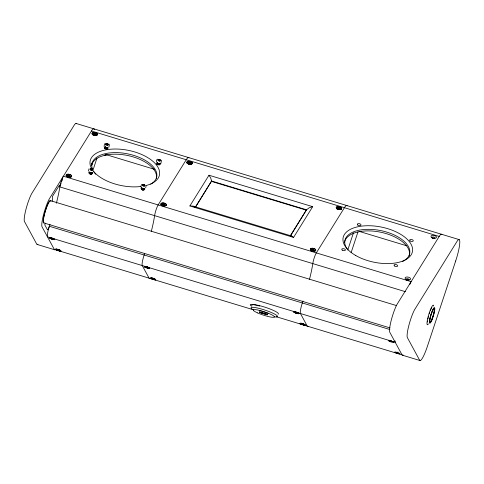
<?xml version="1.0" encoding="UTF-8"?>
<svg xmlns="http://www.w3.org/2000/svg" width="484" height="484" viewBox="0 0 484 484"><rect width="100%" height="100%" fill="white"/><g stroke="black" fill="none" stroke-linecap="round" stroke-linejoin="round"><path stroke-width="0.73" d="M95.009 135.332C95.542 135.653 94.876 134.183 94.943 135.332M163.955 205.712L163.846 205.367L164.312 205.573M190.273 163.949C189.419 162.854 189.504 164.506 190.248 163.907M68.855 176.896C69.224 177.168 68.71 175.958 69.121 177.017M313.354 251.033L313.148 250.857M88.457 171.154L88.965 168.831M147.832 267.682L145.908 267.126L147.735 267.688M67.718 176.049L67.53 176.206A1.107 0.563 11.4 0 1 67.439 176.327L67.33 176.472M93.878 134.594L93.448 134.522A1.107 0.563 11.4 0 1 93.352 134.661L93.412 134.8M188.264 163.187L188.827 163.362L188.409 163.187A1.694 0.859 11.4 0 1 188.337 163.423L188.27 163.513M337.469 208.852L337.729 208.719A1.694 0.859 11.4 0 0 337.802 208.483L338.225 208.628L337.644 208.568A1.107 0.563 11.4 0 1 337.548 208.689L337.463 208.755M89.728 172.486L89.788 172.032M105.252 147.203C103.848 147.886 107.442 149.701 107.539 147.795M157.348 164.36L157.494 163.961M107.611 147.808C106.68 149.181 105.088 147.336 104.871 147.723C104.937 148.788 107.442 149.175 107.236 147.868M144.002 188.917L143.427 189.553M107.593 147.922C106.238 149.925 104.042 146.567 105.155 148.618M152.551 278.929L153.035 279.105L152.666 279.014M60.681 185.287L60.784 184.682M66.447 175.674L67.409 175.752L66.502 175.771M310.734 249.599L311.611 249.78L310.728 249.611M91.821 173.986L91.7 172.504M159.684 164.79L159.714 164.627A1.863 0.944 11.4 0 0 159.817 163.296M66.641 175.631L66.98 175.777M67.464 176.491L67.621 176.357A1.694 0.859 11.4 0 0 67.687 176.134L68.117 176.285L67.675 176.013M68.069 176.309C73.193 176.049 64.989 174.083 69.061 176.388M68.885 176.267L69.097 175.232M69.043 176.636L69.454 176.92M70.053 176.926C69.049 175.746 70.918 177.053 69.926 176.466M70.543 176.733L70.7 176.781M93.188 134.044L92.505 134.038L93.116 133.971M93.376 134.824L93.533 134.673A1.694 0.859 11.4 0 0 93.606 134.437L93.606 134.437M93.745 134.679L94.029 133.53L95.705 134.038L94.676 134.57L93.739 133.989L94.029 133.53M94.973 134.709L95.009 133.548M94.955 134.951L95.021 135.145M95.923 135.187L95.663 134.709L96.643 135.072M95.989 135.03L96.552 135.084M90.369 169.878L90.847 169.709L91.052 168.686A1.343 0.684 11.4 0 1 92.632 169.793C91.603 170.979 88.808 169.14 91.052 168.686L92.323 169.073L92.632 169.793A1.343 0.684 11.4 0 1 90.399 169.739A1.343 0.684 11.4 0 1 91.052 168.686M92.323 169.073L92.117 170.096L90.847 169.709M105.464 144.988L105.669 143.972L106.625 143.633A1.343 0.684 11.4 0 1 108.204 144.74L106.577 145.031L105.669 143.972M105.942 144.825L106.426 144.655L106.625 143.633L107.896 144.02L108.204 144.74A1.343 0.684 11.4 0 1 105.972 144.686A1.343 0.684 11.4 0 1 106.625 143.633M107.847 145.4L107.896 144.02M140.747 186.951L141.522 184.404M142.659 185.729L143.137 185.566L143.343 184.543A1.343 0.684 11.4 0 1 144.916 185.644C143.887 186.836 141.092 184.991 143.343 184.543L144.613 184.924L144.916 185.644A1.343 0.684 11.4 0 1 142.689 185.596A1.343 0.684 11.4 0 1 143.343 184.543M144.613 184.924L144.407 185.947L143.137 185.566M145.684 187.889L146.077 185.923M158.232 160.676L158.71 160.513L158.915 159.49A1.343 0.684 11.4 0 1 160.494 160.591C159.466 161.783 156.671 159.938 158.915 159.49L160.186 159.877L160.494 160.591A1.343 0.684 11.4 0 1 158.262 160.543A1.343 0.684 11.4 0 1 158.915 159.49M160.186 159.877L159.98 160.894L158.71 160.513M161.922 204.532L161.499 204.381M162.358 205.18L162.418 205.101A1.694 0.859 11.4 0 0 162.497 204.865L162.836 205.065L162.334 204.95A1.107 0.563 11.4 0 1 162.237 205.083L162.237 205.071A1.107 0.563 11.4 0 0 162.34 204.938M162.709 204.992C162.34 202.633 166.163 205.168 163.441 205.01M164.294 205.44L163.689 205.01L163.894 203.976M163.81 205.73L163.701 205.234L164.348 205.615M165.48 205.446C163.979 204.478 164.887 206.166 165.522 205.512M164.723 205.216L165.092 205.385L164.705 205.113M187.248 162.63L187.986 162.805L187.356 162.697M188.27 163.175L188.246 163.271A1.107 0.563 11.4 0 1 188.155 163.386L188.27 163.501M188.621 163.308C188.978 160.694 192.142 164.233 188.585 163.368M189.813 162.297C190.454 163.985 187.901 163.15 188.827 162.273M189.819 163.901L189.837 164.076M190.92 163.997L190.502 163.435L191.386 163.852M190.853 163.84L190.557 163.441M190.853 163.852L191.144 163.749L190.642 163.531L191.005 163.689M310.897 249.665L311.176 249.823M312.101 250.288C312.464 247.705 315.78 250.984 312.029 250.403M312.259 250.27L311.732 250.252A1.107 0.563 11.4 0 1 311.635 250.367L311.533 250.512M312.265 250.367L311.89 250.167A1.694 0.859 11.4 0 1 311.811 250.416L311.696 250.524M313.257 250.434L313.293 249.278M313.329 250.96L313.239 250.664L313.735 250.972M313.705 250.978L313.069 250.543L313.293 251.063M313.983 250.416C314.17 251.692 315.659 250.252 313.947 250.512M314.043 250.422L314.485 250.682L314.122 250.512M314.382 250.978L313.977 250.555M338.969 208.919L339.272 209.354M339.169 208.749C340.349 206.843 336.695 207.793 338.631 208.519C339.635 208.985 340.276 208.041 339.205 207.594M340.077 208.767L340.191 209.306M340.034 208.828L340.651 209.112M91.833 173.938L91.863 172.673M159.696 164.742L159.448 164.064L157.518 163.689L157.53 162.854L157.167 163.653L158.074 164.451M105.282 147.287L105.258 146.961M187.895 162.945L187.961 162.636L187.368 162.83M337.511 208.162L336.646 207.932M152.121 278.736L151.329 278.572M301.169 324.02L301.496 324.008M336.816 207.987L337.384 208.072L336.749 208.011M141.715 187.986A1.361 0.69 11.4 0 0 142.907 188.911A1.361 0.69 11.4 0 0 144.383 188.53C144.28 190.436 140.584 189.232 141.939 188.022M50.015 224.31L49.368 226.27A9.305 1.494 -73.1 0 0 47.468 236.821L395.21 342.261A9.305 1.494 -73.1 0 1 395.053 340.899M50.39 238.37L50.899 238.467M51.988 238.921L51.582 238.775L52.006 238.939M52.95 239.205L53.591 239.471M52.998 239.229L53.349 239.447M53.488 239.241L54.323 239.501M57.3 249.968L56.598 249.804L56.924 249.817M56.797 249.823L57.281 250.022M57.85 250.367L58.11 250.325M59.496 250.887L59.205 250.664L59.798 250.906L59 250.573L59.556 250.893M59.78 250.73L60.234 250.99M60.319 250.996L59.786 250.712L60.615 250.978M91.639 164.385L92.347 162.249M91.603 165.461L92.547 162.612M93.152 169.684L96.921 158.165M144.577 253.701L144.147 255.007A9.305 1.494 -73.1 0 0 142.592 260.701L142.393 261.711A9.305 1.494 -73.1 0 0 142.248 265.559L149.084 278.155A18.61 2.995 -73.1 0 0 149.792 278.506M145.672 267.307L145.139 267.059M147.626 267.888L148.122 268.209M147.941 268.124L148.334 268.209M148.219 268.154L147.644 267.912M148.866 268.293L148.285 268.015L149.187 268.269M149.048 268.269L148.352 268.009L148.782 268.16M151.976 278.705L151.401 278.548L152.097 278.711M153.833 279.322L154.584 279.649L153.779 279.335M154.148 279.558L154.584 279.631M154.408 279.383L155.255 279.704M154.499 279.401L154.977 279.649M154.577 279.474L155.412 279.722M154.584 279.456L154.989 279.595M155.37 279.692L154.868 279.613M295.143 312.507L294.587 312.416L295.071 312.61M294.587 312.428L295.034 312.464A2.735 0.423 18.3 0 0 295.99 312.888M295.772 312.833L296.202 312.985M296.976 313.19L297.539 313.511M297.793 313.505L297.394 313.39M297.472 313.432L297.194 313.275M298.253 313.559L297.593 313.287M298.168 313.475L297.775 313.323L298.598 313.59L297.636 313.251M298.561 313.559L298.053 313.481M302.978 301.012L302.331 302.972A9.305 1.494 -73.1 0 0 300.776 308.659L300.576 309.675A9.305 1.494 -73.1 0 0 300.431 313.523L307.267 326.113A18.61 2.995 -73.1 0 0 308.066 326.434M302.312 324.371L301.901 324.189A2.735 0.423 18.3 0 1 301.55 324.074L300.655 323.796L301.175 324.002M303.196 324.619L304 324.933L303.401 324.71M303.662 324.921L303.19 324.637L303.692 324.933M303.783 324.71L304.648 325M304.261 324.915L304.726 324.994L304.025 324.758L304.382 324.891M347.772 250.004L353.471 232.804M351.124 252.6L358.009 231.812M89.425 172.129A1.361 0.69 11.4 0 0 90.792 173.084A1.361 0.69 11.4 0 0 92.093 172.498C92.123 173.683 89.123 173.453 89.77 172.377M144.383 188.506C143.984 191.132 140.572 187.375 141.866 189.522M157.288 162.933A1.361 0.69 11.4 0 0 158.655 163.888A1.361 0.69 11.4 0 0 159.956 163.296L159.762 164.137L159.006 164.499M106.728 149.018L107.194 148.34M108.858 147.281L109.366 144.964L108.979 144.057M144.002 189.056L143.524 189.456M162.914 203.952L162.715 204.538L163.677 205.022M312.307 249.254L312.107 249.841L313.075 250.319M89.667 172.262C88.469 172.576 91.978 174.186 92.099 172.655M142.006 188.016L142.018 188.343M45.55 223.166L44.734 224.77L47.426 229.718A4.652 0.75 -73.1 0 0 49.368 226.27L389.874 329.519M70.718 176.769L69.968 176.394M159.478 164.251L159.526 163.719M141.957 188.312L142.701 189.141L144.069 188.718L142.58 189.032L141.788 188.603L141.782 188.058M159.563 163.308C160.888 164.862 156.471 164.784 157.354 163.344C157.258 163.864 159.647 164.832 159.635 163.392M157.004 164.348L157.639 163.997M93.914 128.859A18.61 2.995 -73.1 0 0 91.881 130.335L49.223 199.015A16.287 2.62 -73.1 0 0 43.481 214.896A16.287 2.62 -73.1 0 0 42.066 226.875L54.305 249.411L253.096 309.687M189.879 205.96L208.985 175.226L312.682 206.668L293.576 237.408L189.879 205.96L193.074 206.148L291.652 236.035L293.576 237.408M195.106 207.545L211.599 181.022L210.655 177.864L208.985 175.226M195.421 207.309L211.599 181.022L306.511 209.802L309.234 207.757L312.682 206.668M290.412 235.696L306.511 209.802L290.333 236.089M441.892 234.589A18.61 2.995 -73.1 0 0 439.623 235.775L396.965 304.454A16.281 2.62 -73.1 0 0 391.223 320.335A16.281 2.62 -73.1 0 0 389.808 332.314L402.047 354.857A18.61 2.995 -73.1 0 0 403.142 355.002M157.022 164.282L157.427 163.985M91.615 173.665L91.24 173.968M338.969 208.894L339.139 209.378M66.604 175.65L67.143 175.638M104.574 143.742L104.054 146.422M92.904 133.838L92.486 134.135M161.335 204.296L162.14 204.369M157.548 163.308C157.312 164.294 160.059 164.318 159.744 163.429M141.8 187.998C141.249 189.177 144.456 189.625 144.172 188.482M91.573 173.792C93.769 171.971 88.693 174.052 89.703 172.34A1.095 0.557 11.4 0 0 90.369 172.849L89.836 172.6M159.43 164.245L159.448 163.713M160.918 163.398L161.511 160.222M107.496 147.898C105.173 147.729 104.411 148.6 107.139 148.388M157.506 163.61L157.748 164.203L159.169 164.379M107.073 149.078L106.631 149.338M69.539 176.926L69.061 176.539M339.671 209.257L339.26 209.366M105.942 154.674L105.258 154.959M107.025 149.199L106.692 149.314M159.575 163.38C159.908 164.917 156.132 162.963 157.953 164.33M93.303 134.691L93.352 134.643A1.107 0.563 11.4 0 0 93.448 134.51M104.792 148.364L105.349 148.146M104.81 148.304L105.373 148.086M105.893 154.662L105.373 154.838M143.766 189.758L143.439 189.922M105.222 147.057L105.228 147.771M157.512 162.914L157.518 163.628M157.385 159.175L156.713 159.938L156.332 162.225M89.812 172.431C89.104 173.853 93.412 172.546 91.343 173.944M105.24 146.997C104.163 149.036 110.304 148.037 105.324 147.844M187.248 162.618L187.895 162.933M52.998 238.781L51.933 238.388M91.754 173.46C89.818 174.736 87.925 170.973 90.308 173.593M91.754 173.411C90.26 173.895 87.804 171.881 90.199 173.986M106.819 148.915L107.194 148.473M89.818 172.794L89.564 173.26L90.206 173.647M142.108 188.645L141.951 189.232L142.968 189.583M159.393 164.003L159.938 163.332M91.234 173.599L91.712 173.06M159.206 164.796L159.787 164.306L159.417 163.586M161.335 204.315L161.989 204.315M89.722 172.824C88.366 173.308 90.405 174.27 91.077 173.992M157.584 163.628L157.106 164.106L158.062 164.784M142.006 188.675C140.142 189.746 145.121 190.738 144.026 188.796M91.143 173.696L91.67 173.048M105.318 147.711C103.8 148.406 106.649 149.574 107.321 148.745C107.871 146.979 107.212 149.816 105.772 148.872M157.609 163.568C155.552 164.85 161.172 165.437 159.393 163.628M259.618 310.734L260.9 310.94M259.291 312.017L259.72 312.446M340.778 209.148L340.083 208.755M336.767 207.884L337.294 208.229M300.739 323.808L301.127 323.863M145.521 267.132L145.188 267.132L145.89 267.277M152.508 278.687C151.087 278.209 157.088 280.756 152.684 278.445M310.897 249.683L311.466 249.75M143.312 189.498L141.77 188.996L141.987 188.258A1.095 0.557 11.4 0 0 142.078 188.337C141.407 189.171 144.577 189.395 144.147 188.524M141.733 189.298C142.121 190.2 144.825 190.037 144.002 188.845M58.794 250.246L57.318 249.817L59.338 250.476L57.451 249.75L59.236 250.464L58.975 250.282M147.384 267.555L146.041 267.065L147.414 267.313M143.107 189.897L142.187 189.728M93.817 134.564L94.803 134.588M338.014 208.604L339 208.628M267.392 314.775L267.61 314.6M302.7 323.947L301.52 323.887L303.529 324.54L301.647 323.796L303.432 324.504L303.02 324.044M51.328 238.346L53.028 238.872M291.047 235.944L291.652 236.035M145.69 267.253L145.139 267.071M92.795 134.189L92.486 134.116M259.418 311.992L267.495 314.497M267.12 314.733L267.464 314.806M142.756 189.964L142.096 189.77M50.596 238.376L50.257 238.334M145.26 267.089L145.575 267.253M294.659 312.392L294.974 312.537M296.184 312.96L295.778 312.815M259.708 312.035L260.452 312.228M267.174 314.763L260.011 312.591M90.339 174.01L89.897 173.877M297.013 313.209L297.733 313.475M158.256 163.677L157.699 163.404M142.677 188.724L142.278 188.56M398.132 352.249L397.727 352.128M295.96 312.337L295.44 312.361L297.333 313.081L295.313 312.452L297.224 313.069L296.129 312.434M146.749 267.67L146.295 267.458A2.735 0.423 18.3 0 0 147.275 267.809M76.036 123.438L459.231 239.628M91.458 131.001L439.2 236.44M106.426 144.655L107.69 145.043M211.363 181.367L306.59 210.237M106.038 154.62L154.402 169.285M359.691 231.533L406.608 245.757M405.404 291.683L59.828 186.903A5.118 0.823 -73.1 0 0 59.121 185.681L52.314 196.619L52.435 197.327A16.287 2.62 -73.1 0 1 52.236 201.126M50.372 200.636L396.674 305.634M43.76 222.918L390.056 327.922M261.602 311.151L268.136 313.384M276.207 316.699L402.047 354.857M37.111 244.438L54.686 249.768M402.428 355.208L420.003 360.538M266.424 314.57L260.398 312.737M152.744 278.711L154.033 279.207L152.944 278.572M52.841 239.169L53.198 239.417M54.39 239.526L53.621 239.265M266.079 313.934L267.162 314.352M59.834 250.7L60.47 250.93M193.074 206.148L194.604 206.964M391.247 340.621L390.86 340.47M157.972 164.76L157.445 164.475M148.273 268.136L147.777 268.051M340.137 208.792L340.79 209.058M95.947 134.733L96.54 134.975M260.047 312.585L259.382 312.301M157.869 164.808L157.506 164.621M105.748 147.747L105.409 147.547M93.636 134.352L93.975 134.546M339.641 209.203L339.175 208.9M313.68 250.851L313.257 250.597M163.864 205.289L164.282 205.555M159.424 164.112L159.714 164.627A1.863 0.944 11.4 0 1 157.155 164.221A1.863 0.944 11.4 0 1 157.227 162.878M190.472 163.519L190.72 163.937M144.008 189.329L144.02 189.988L144.026 189.286M265.649 313.82L261.457 312.549M94.955 134.939L95.07 135.302M188.929 157.887A18.61 2.995 -73.1 0 0 186.661 159.073L158.141 204.932A7.387 1.186 -73.1 0 0 156.084 209.784L155.757 210.812A7.387 1.186 -73.1 0 0 154.608 215.64L154.414 216.923A41.4 6.661 -73.1 0 1 151.335 231.298M56.386 203.232A41.4 6.661 -73.1 0 0 59.635 188.185L59.828 186.903A7.387 1.186 -73.1 0 1 63.362 176.194L411.104 281.634A7.387 1.186 -73.1 0 0 409.742 284.531M94.15 129.143A18.61 2.995 -73.1 0 1 94.326 129.621M55.4 249.562A18.61 2.995 -73.1 0 1 54.305 249.411M94.568 134.256A1.398 0.708 11.4 0 1 95.13 134.389M68.51 175.922A1.398 0.708 11.4 0 1 68.94 175.988M91.67 168.692A35.356 17.962 11.4 0 1 110.37 149.235A35.356 17.962 11.4 0 1 154.68 162.969A35.356 17.962 11.4 0 1 146.017 185.535M140.947 186.479A35.356 17.962 11.4 0 1 92.976 170.664M92.281 168.529A33.033 16.777 11.4 0 1 131.666 154.795A33.033 16.777 11.4 0 1 150.669 184.198M95.729 174.21A33.033 16.777 11.4 0 1 93.376 170.997M91.954 172.492A1.863 0.944 11.4 0 1 91.887 173.841A1.863 0.944 11.4 0 1 89.292 173.417A1.863 0.944 11.4 0 1 89.365 172.074M144.528 188.591A1.863 0.944 11.4 0 1 143.923 189.758A1.863 0.944 11.4 0 1 141.473 189.196A1.863 0.944 11.4 0 1 141.655 187.925M107.811 147.687A1.863 0.944 11.4 0 1 107.073 148.878A1.863 0.944 11.4 0 1 104.586 148.122A1.863 0.944 11.4 0 1 105.324 146.93M91.651 165.322A33.033 16.777 11.4 0 1 127.431 155.449A33.033 16.777 11.4 0 1 156.392 178.433M61.577 181.518A4.87 0.78 -73.1 0 1 61.801 180.859M62.037 180.229A4.87 0.78 -73.1 0 1 62.273 179.655M347.113 205.845A18.61 2.995 -73.1 0 0 344.844 207.037L316.324 252.896A7.387 1.186 -73.1 0 0 314.267 257.742L313.941 258.777A7.387 1.186 -73.1 0 0 312.791 263.605L312.597 264.887A41.4 6.661 -73.1 0 1 309.524 279.256M433.168 238.382A1.398 0.708 11.4 0 1 432.309 237.269A1.398 0.708 11.4 0 1 434.299 237.257A1.398 0.708 11.4 0 1 434.602 238.376M406.99 279.97A1.398 0.708 11.4 0 1 406.463 278.893A1.398 0.708 11.4 0 1 408.387 278.935A1.398 0.708 11.4 0 1 408.78 280.012M347.524 249.496A33.033 16.777 11.4 0 1 359.648 230.1A33.033 16.777 11.4 0 1 401.551 239.223A33.033 16.777 11.4 0 1 402.543 261.481M344.481 242.847A33.033 16.777 11.4 0 1 380.478 232.169A33.033 16.777 11.4 0 1 409.119 256.024M406.366 279.994A1.398 0.708 11.4 0 1 407.8 279.982M432.188 238.358A1.398 0.708 11.4 0 1 433.852 238.346M428.364 323.965A10.237 1.646 -73.1 0 1 428.715 314.685A10.237 1.646 -73.1 0 1 433.712 306.057M427.56 321.993A8.839 1.422 -73.1 0 1 427.614 320.959M427.923 318.908A8.839 1.422 -73.1 0 1 428.086 318.115M428.273 317.292A8.839 1.422 -73.1 0 1 428.485 316.433M429.235 313.789A8.839 1.422 -73.1 0 1 429.52 312.912M430.415 310.438A8.839 1.422 -73.1 0 1 431.02 308.998M431.317 308.375A8.839 1.422 -73.1 0 1 431.873 307.328M253.61 310.056A13.957 2.16 18.3 0 1 255.673 307.642A13.957 2.16 18.3 0 1 273.75 313.614A13.957 2.16 18.3 0 1 274.204 316.857M251.88 305.271A13.957 2.16 18.3 0 1 266.436 307.685A13.957 2.16 18.3 0 1 278.143 314.183M339.175 208.38A1.398 0.708 11.4 0 1 339.562 208.537M312.979 249.998A1.398 0.708 11.4 0 1 313.396 250.113M189.492 163.017A1.398 0.708 11.4 0 1 189.909 163.126M192.19 163.338A2.735 1.385 11.4 0 1 187.828 163.568A2.735 1.385 11.4 0 1 188.566 161.269A2.735 1.385 11.4 0 1 192.19 163.338A2.735 1.385 11.4 0 1 191.343 164.185M163.289 204.659A1.398 0.708 11.4 0 1 163.725 204.726M166.272 205.022A2.735 1.385 11.4 0 1 161.916 205.252A2.735 1.385 11.4 0 1 162.654 202.947A2.735 1.385 11.4 0 1 166.272 205.022A2.735 1.385 11.4 0 0 165.952 204.254M251.795 306.257A11.162 1.73 18.3 0 1 256.339 305.126M256.968 305.283A11.162 1.73 18.3 0 1 259.66 306.039M43.977 222.876A11.628 1.869 -73.1 0 1 45.514 210.473A11.628 1.869 -73.1 0 1 50.802 201.223M43.844 222.749A11.628 1.869 -73.1 0 1 45.696 209.893A11.628 1.869 -73.1 0 1 50.844 200.993M158.232 163.653A1.095 0.557 11.4 0 1 157.651 163.289M106.244 154.692A1.361 0.69 11.4 0 1 105.119 155.122M107.406 147.91A1.361 0.69 11.4 0 1 105.706 147.856A1.361 0.69 11.4 0 1 105.07 146.912M105.706 147.693A1.095 0.557 11.4 0 1 105.367 147.432M105.996 154.596A1.162 0.593 11.4 0 1 104.556 155.098M142.653 188.706A1.095 0.557 11.4 0 1 142.223 188.476M314.83 251.166A2.735 1.385 11.4 0 1 311.569 250.863M71.239 176.763A2.735 1.385 11.4 0 1 70.361 177.204M70.059 177.259A2.735 1.385 11.4 0 1 67.082 176.672M67.693 176.122A1.694 0.859 11.4 0 1 67.621 176.357M164.862 206.002A2.735 1.385 11.4 0 1 163.858 206.015M163.507 205.972A2.735 1.385 11.4 0 1 162.17 205.567M161.214 204.895A2.735 1.385 11.4 0 1 160.96 204.514M341.474 208.973A2.735 1.385 11.4 0 1 340.47 209.566M339.853 209.645A2.735 1.385 11.4 0 1 338.122 209.427M337.79 209.312A2.735 1.385 11.4 0 1 336.713 208.695M340.591 207.346A2.735 1.385 11.4 0 1 341.571 208.441M95.657 135.605A2.735 1.385 11.4 0 1 93.285 135.139M97.211 134.014A2.735 1.385 11.4 0 1 97.351 134.758M189.77 164.33A2.735 1.385 11.4 0 1 188.082 163.882M187.314 163.392A2.735 1.385 11.4 0 1 187.126 163.211M191.676 162.388A2.735 1.385 11.4 0 1 192.118 162.951M297.327 313.293A2.735 0.423 18.3 0 1 296.329 312.997M294.508 312.277A2.735 0.423 18.3 0 1 293.963 311.95M294.835 311.714A2.735 0.423 18.3 0 1 295.125 311.775M295.754 311.938A2.735 0.423 18.3 0 1 297.999 312.743M298.253 312.864A2.735 0.423 18.3 0 1 298.471 312.979M149.362 268.215A2.735 0.423 18.3 0 1 148.528 268.124M145.442 266.418A2.735 0.423 18.3 0 1 147.033 266.841M147.372 266.956A2.735 0.423 18.3 0 1 148.322 267.319M50.639 237.668A2.735 0.423 18.3 0 1 50.923 237.729M51.558 237.892A2.735 0.423 18.3 0 1 52.568 238.213M52.901 238.328A2.735 0.423 18.3 0 1 53.803 238.703M304.859 324.522A2.735 0.423 18.3 0 1 304.968 324.952M303.843 324.8A2.735 0.423 18.3 0 1 302.881 324.54M300.715 323.711A2.735 0.423 18.3 0 1 300.497 323.596M301.048 323.149A2.735 0.423 18.3 0 1 302.294 323.469M302.639 323.572A2.735 0.423 18.3 0 1 303.625 323.929M303.928 324.056A2.735 0.423 18.3 0 1 304.206 324.177M154.735 279.558A2.735 0.423 18.3 0 1 154.45 279.498M154.142 279.425A2.735 0.423 18.3 0 1 152.805 279.02M151.389 277.804A2.735 0.423 18.3 0 1 152.242 277.985M152.569 278.07A2.735 0.423 18.3 0 1 153.579 278.391M153.912 278.512A2.735 0.423 18.3 0 1 154.813 278.881M55.872 249.254A2.735 0.423 18.3 0 1 56.011 249.012M56.168 249.012A2.735 0.423 18.3 0 1 56.362 249.03M56.846 249.103A2.735 0.423 18.3 0 1 57.765 249.327M58.437 249.532A2.735 0.423 18.3 0 1 59.429 249.889M59.732 250.01A2.735 0.423 18.3 0 1 60.663 250.476M61.051 183.49A4.586 0.738 -73.1 0 1 61.22 182.855M62.043 180.357A4.586 0.738 -73.1 0 1 62.261 179.812M37.927 244.154A18.61 2.995 -73.1 0 1 36.73 244.087L24.49 221.545A16.281 2.62 -73.1 0 1 25.906 209.566A16.281 2.62 -73.1 0 1 31.641 193.685L74.306 125.005A18.61 2.995 -73.1 0 1 76.339 123.529M107.43 148.769C106.891 150.433 107.466 147.269 107.43 148.769M455.668 261.015L427.384 346.381A18.61 2.995 -73.1 0 1 419.622 360.181L407.383 337.644A16.281 2.62 -73.1 0 1 408.798 325.665A16.281 2.62 -73.1 0 1 414.54 309.784L457.199 241.105A18.61 2.995 -73.1 0 1 459.739 243.476A18.61 2.995 -73.1 0 1 455.668 261.015M50.608 238.612A2.789 0.43 18.3 0 0 54.789 239.634A2.789 0.43 18.3 0 0 51.05 237.971A2.789 0.43 18.3 0 0 50.608 238.612M56.803 250.022A2.789 0.43 18.3 0 0 60.99 251.051A2.789 0.43 18.3 0 0 57.251 249.387A2.789 0.43 18.3 0 0 56.803 250.022M93.001 134.861A2.789 1.416 11.4 0 0 97.496 134.697A2.789 1.416 11.4 0 0 93.878 132.543A2.789 1.416 11.4 0 0 93.001 134.861A2.735 1.385 11.4 0 0 97.387 134.594A2.735 1.385 11.4 0 0 93.763 132.519A2.735 1.385 11.4 0 0 93.031 134.824M67.088 176.545A2.789 1.416 11.4 0 0 71.584 176.382A2.789 1.416 11.4 0 0 67.966 174.222A2.789 1.416 11.4 0 0 67.088 176.545A2.735 1.385 11.4 0 0 71.475 176.279A2.735 1.385 11.4 0 0 67.851 174.204A2.735 1.385 11.4 0 0 67.113 176.503M389.626 341.401A2.789 0.43 18.3 0 0 393.807 342.43A2.789 0.43 18.3 0 0 390.074 340.766A2.789 0.43 18.3 0 0 389.626 341.401M395.821 352.818A2.789 0.43 18.3 0 0 400.008 353.84A2.789 0.43 18.3 0 0 396.269 352.177A2.789 0.43 18.3 0 0 395.821 352.818M431.958 237.638A2.789 1.416 11.4 0 0 436.453 237.475A2.789 1.416 11.4 0 0 432.835 235.315A2.789 1.416 11.4 0 0 431.958 237.638M406.046 279.322A2.789 1.416 11.4 0 0 410.541 279.153A2.789 1.416 11.4 0 0 406.923 276.999A2.789 1.416 11.4 0 0 406.046 279.322M355.77 255.534A35.356 17.962 11.4 0 0 412.174 252.624A35.356 17.962 11.4 0 0 365.378 225.792A35.356 17.962 11.4 0 0 355.77 255.534M394.545 265.976A1.863 0.944 11.4 0 0 397.636 266.043A1.863 0.944 11.4 0 0 395.452 264.518A1.863 0.944 11.4 0 0 394.545 265.976M342.255 250.119A1.863 0.944 11.4 0 0 345.346 250.192A1.863 0.944 11.4 0 0 343.162 248.661A1.863 0.944 11.4 0 0 342.255 250.119M410.117 240.923A1.863 0.944 11.4 0 0 413.209 240.996A1.863 0.944 11.4 0 0 411.025 239.465A1.863 0.944 11.4 0 0 410.117 240.923M357.827 225.066A1.863 0.944 11.4 0 0 360.919 225.139A1.863 0.944 11.4 0 0 358.735 223.608A1.863 0.944 11.4 0 0 357.827 225.066M431.813 320.208A8.186 1.319 -73.1 0 0 434.596 307.673A8.186 1.319 -73.1 0 0 429.967 318.472A8.186 1.319 -73.1 0 0 431.813 320.208M431.746 319.912A7.72 1.24 -73.1 0 0 434.366 308.084A7.72 1.24 -73.1 0 0 430.004 318.272A7.72 1.24 -73.1 0 0 431.746 319.912M431.782 319.373A6.794 1.095 -73.1 0 0 434.087 308.967A6.794 1.095 -73.1 0 0 430.246 317.928A6.794 1.095 -73.1 0 0 431.782 319.373M257.676 312.948A11.162 1.73 18.3 0 0 274.41 317.044A11.162 1.73 18.3 0 0 259.454 310.389A11.162 1.73 18.3 0 0 257.676 312.948M294.847 312.664A2.789 0.43 18.3 0 0 299.027 313.686A2.789 0.43 18.3 0 0 295.294 312.023A2.789 0.43 18.3 0 0 294.847 312.664M301.054 324.099A2.789 0.43 18.3 0 0 305.241 325.121A2.789 0.43 18.3 0 0 301.502 323.457A2.789 0.43 18.3 0 0 301.054 324.099M145.388 267.349A2.789 0.43 18.3 0 0 149.568 268.372A2.789 0.43 18.3 0 0 145.835 266.708A2.789 0.43 18.3 0 0 145.388 267.349M151.583 278.766A2.789 0.43 18.3 0 0 155.769 279.788A2.789 0.43 18.3 0 0 152.03 278.125A2.789 0.43 18.3 0 0 151.583 278.766M337.179 208.9A2.789 1.416 11.4 0 0 341.674 208.731A2.789 1.416 11.4 0 0 338.056 206.577A2.789 1.416 11.4 0 0 337.179 208.9A2.735 1.385 11.4 0 0 341.583 208.634A2.735 1.385 11.4 0 0 337.965 206.565A2.735 1.385 11.4 0 0 337.227 208.864M311.266 250.585A2.789 1.416 11.4 0 0 315.762 250.416A2.789 1.416 11.4 0 0 312.144 248.262A2.789 1.416 11.4 0 0 311.266 250.585M311.315 250.549A2.735 1.385 11.4 0 0 315.671 250.319A2.735 1.385 11.4 0 0 312.047 248.25A2.735 1.385 11.4 0 0 311.315 250.549M187.786 163.604A2.789 1.416 11.4 0 0 192.275 163.435A2.789 1.416 11.4 0 0 188.657 161.281A2.789 1.416 11.4 0 0 187.786 163.604M161.868 205.283A2.789 1.416 11.4 0 0 166.363 205.119A2.789 1.416 11.4 0 0 162.745 202.965A2.789 1.416 11.4 0 0 161.868 205.283M312.349 250.034A1.065 0.538 11.4 0 0 314.049 249.944A1.065 0.538 11.4 0 0 312.634 249.139A1.065 0.538 11.4 0 0 312.349 250.034M68.153 175.988A1.065 0.538 11.4 0 0 69.847 175.904A1.065 0.538 11.4 0 0 68.438 175.093A1.065 0.538 11.4 0 0 68.153 175.988M162.951 204.732A1.065 0.538 11.4 0 0 164.651 204.647A1.065 0.538 11.4 0 0 163.241 203.837A1.065 0.538 11.4 0 0 162.951 204.732M338.262 208.35A1.065 0.538 11.4 0 0 339.962 208.259A1.065 0.538 11.4 0 0 338.552 207.454A1.065 0.538 11.4 0 0 338.262 208.35M94.065 134.31A1.065 0.538 11.4 0 0 95.765 134.219A1.065 0.538 11.4 0 0 94.35 133.409A1.065 0.538 11.4 0 0 94.065 134.31M188.869 163.054A1.065 0.538 11.4 0 0 190.563 162.963A1.065 0.538 11.4 0 0 189.153 162.158A1.065 0.538 11.4 0 0 188.869 163.054M294.702 312.579A2.735 0.423 18.3 0 0 298.888 313.65A2.735 0.423 18.3 0 0 295.367 312.035A2.735 0.423 18.3 0 0 294.702 312.579M145.303 267.283A2.735 0.423 18.3 0 0 149.489 268.354A2.735 0.423 18.3 0 0 145.974 266.738A2.735 0.423 18.3 0 0 145.303 267.283M50.499 238.539A2.735 0.423 18.3 0 0 54.692 239.604A2.735 0.423 18.3 0 0 51.171 237.989A2.735 0.423 18.3 0 0 50.499 238.539M300.909 324.014A2.735 0.423 18.3 0 0 305.095 325.085A2.735 0.423 18.3 0 0 301.58 323.469A2.735 0.423 18.3 0 0 300.909 324.014M151.51 278.717A2.735 0.423 18.3 0 0 155.697 279.782A2.735 0.423 18.3 0 0 152.182 278.167A2.735 0.423 18.3 0 0 151.51 278.717M56.713 249.968A2.735 0.423 18.3 0 0 60.899 251.039A2.735 0.423 18.3 0 0 57.378 249.423A2.735 0.423 18.3 0 0 56.713 249.968"/></g></svg>
